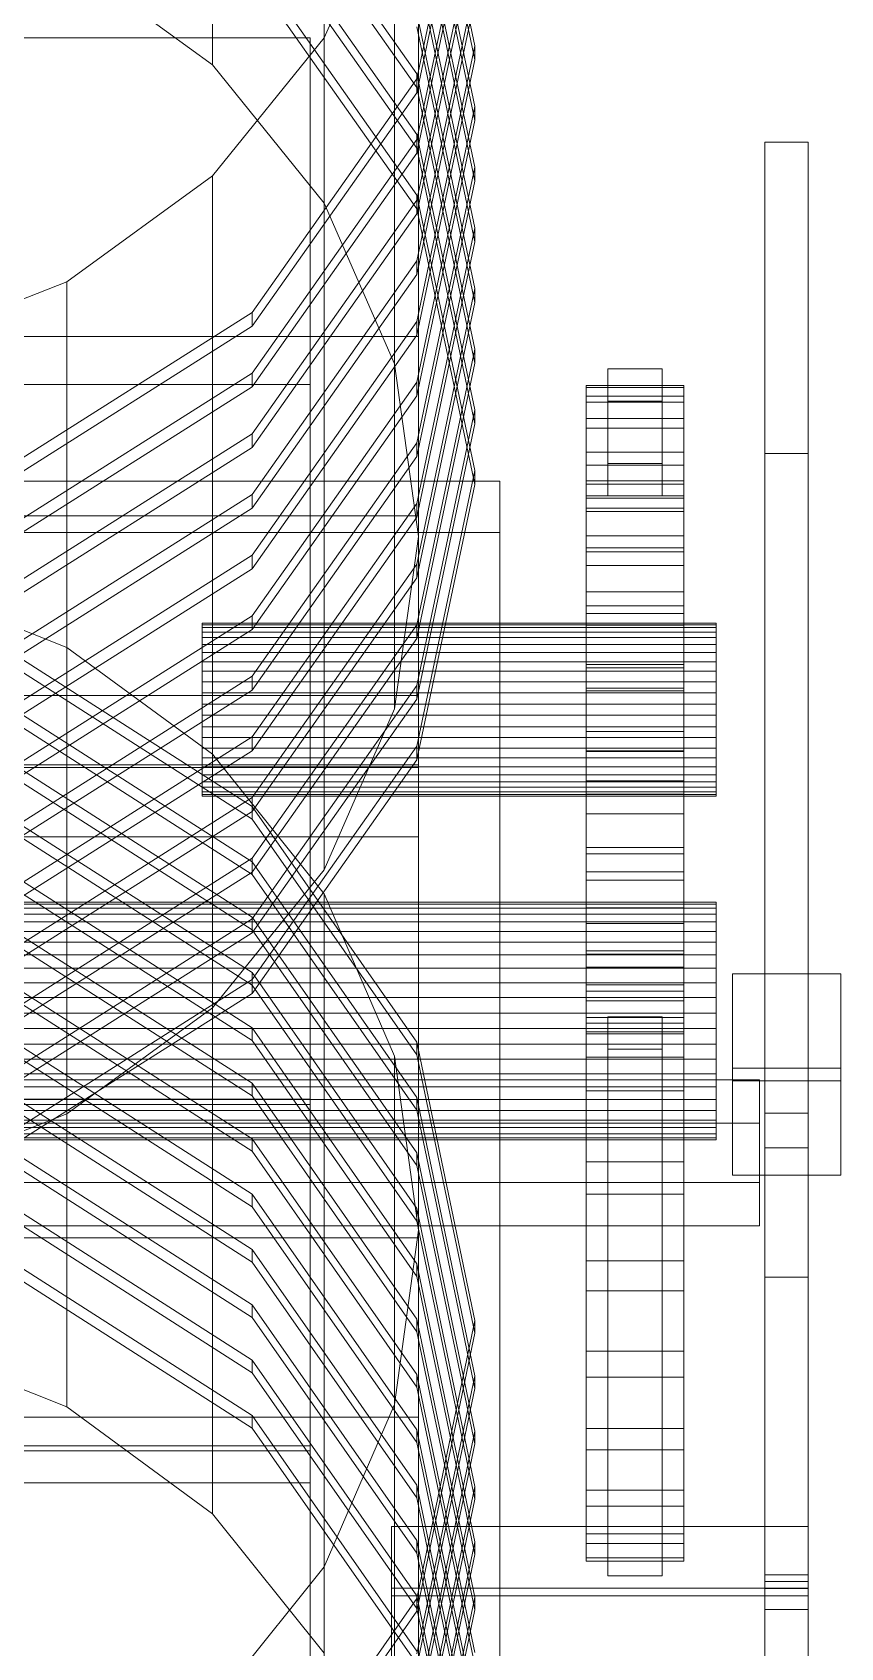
# Model space of a CAD drawing. Header units: millimetres. Extents: x -1970 to 34302, y -65268 to 6837.
# Drawn here: x 688.6 to 838, y -32625.7 to -32327.3 of the extents above; entities that cross this region are included whole.
import ezdxf

# ---------------------------------------------------------------- set-up
doc = ezdxf.new("R2010")
doc.units = ezdxf.units.MM
doc.layers.add('frontal_C01', color=7, linetype='Continuous', lineweight=0)
doc.layers.add('frontal_C02', color=7, linetype='Continuous', lineweight=0)

msp = doc.modelspace()

# ---------------------------------------------------------------- linework, layer by layer
at = {"layer": 'frontal_C01'}
for p, q in [((721.924, -32333.345), (721.924, -32179.661)), ((742.583, -32358.851), (742.583, -32205.168)), ((755.57, -32388.554), (755.57, -32234.871)), ((760, -32266.746), (760, -32420.43)), ((770.4, -32329.82), (759.713, -32278.92)), ((759.713, -32281.481), (770.4, -32332.382)), ((759.713, -32335.896), (770.4, -32284.996)), ((770.4, -32287.557), (759.713, -32338.458)), ((759.713, -32334.95), (729.278, -32291.799)), ((770.4, -32341.026), (759.713, -32290.126)), ((759.713, -32292.687), (770.4, -32343.588)), ((729.278, -32294.361), (759.713, -32337.512)), ((742.583, -32328.324), (755.57, -32298.621)), ((755.57, -32452.305), (755.57, -32298.621)), ((759.713, -32347.102), (770.4, -32296.202)), ((770.4, -32298.763), (759.713, -32349.664)), ((770.4, -32352.232), (759.713, -32301.332)), ((759.713, -32346.156), (729.278, -32303.005)), ((759.713, -32303.893), (770.4, -32354.794)), ((729.278, -32305.567), (759.713, -32348.718)), ((759.713, -32358.308), (770.4, -32307.408)), ((770.4, -32309.969), (759.713, -32360.87)), ((695, -32313.773), (721.924, -32333.345)), ((770.4, -32363.439), (759.713, -32312.538)), ((759.713, -32357.363), (729.278, -32314.211)), ((729.278, -32316.773), (759.713, -32359.924)), ((759.713, -32315.1), (770.4, -32366)), ((759.713, -32369.515), (770.4, -32318.614)), ((770.4, -32321.176), (759.713, -32372.076)), ((770.4, -32374.645), (759.713, -32323.744)), ((520, -32328.308), (740, -32328.308)), ((721.924, -32353.831), (742.583, -32328.324)), ((740, -32328.308), (740, -32392.343)), ((740, -32328.308), (740, -32525.358)), ((742.583, -32482.008), (742.583, -32328.324)), ((759.713, -32326.306), (770.4, -32377.206)), ((759.713, -32380.721), (770.4, -32329.82)), ((770.4, -32329.82), (770.4, -32332.382)), ((721.924, -32333.345), (742.583, -32358.851)), ((770.4, -32332.382), (759.713, -32383.282)), ((729.278, -32379.048), (759.713, -32335.896)), ((770.4, -32385.851), (759.713, -32334.95)), ((759.713, -32337.512), (759.713, -32334.95)), ((759.713, -32338.458), (759.713, -32335.896)), ((759.713, -32337.512), (770.4, -32388.412)), ((759.713, -32338.458), (729.278, -32381.609)), ((759.713, -32391.927), (770.4, -32341.026)), ((770.4, -32343.588), (759.713, -32394.488)), ((770.4, -32341.026), (770.4, -32343.588)), ((770.4, -32397.057), (759.713, -32346.156)), ((759.713, -32348.718), (759.713, -32346.156)), ((729.278, -32390.254), (759.713, -32347.102)), ((759.713, -32349.664), (729.278, -32392.815)), ((759.713, -32349.664), (759.713, -32347.102)), ((759.713, -32348.718), (770.4, -32399.618)), ((824, -32557.274), (824, -32347.62)), ((824, -32347.62), (832, -32347.62)), ((824, -32347.62), (824, -32405.117)), ((832, -32347.62), (832, -32557.274)), ((832, -32405.117), (832, -32347.62)), ((759.713, -32403.133), (770.4, -32352.232)), ((770.4, -32352.232), (770.4, -32354.794)), ((695, -32373.403), (721.924, -32353.831)), ((721.924, -32507.514), (721.924, -32353.831)), ((770.4, -32354.794), (759.713, -32405.694)), ((729.278, -32401.46), (759.713, -32358.308)), ((770.4, -32408.263), (759.713, -32357.363)), ((759.713, -32359.924), (759.713, -32357.363)), ((759.713, -32360.87), (759.713, -32358.308)), ((759.713, -32360.87), (729.278, -32404.021)), ((742.583, -32358.851), (755.57, -32388.554)), ((759.713, -32359.924), (770.4, -32410.824)), ((759.713, -32414.339), (770.4, -32363.439)), ((770.4, -32363.439), (770.4, -32366)), ((770.4, -32366), (759.713, -32416.9)), ((729.278, -32412.666), (759.713, -32369.515)), ((759.713, -32372.076), (759.713, -32369.515)), ((663.646, -32385.706), (695, -32373.403)), ((695, -32527.086), (695, -32373.403)), ((759.713, -32372.076), (729.278, -32415.227)), ((759.713, -32425.545), (770.4, -32374.645)), ((770.4, -32374.645), (770.4, -32377.206)), ((683.729, -32407.88), (729.278, -32379.048)), ((729.278, -32381.609), (729.278, -32379.048)), ((770.4, -32377.206), (759.713, -32428.106)), ((729.278, -32381.609), (683.729, -32410.442)), ((729.278, -32423.872), (759.713, -32380.721)), ((759.713, -32383.282), (759.713, -32380.721)), ((500, -32383.499), (760, -32383.499)), ((759.713, -32383.282), (729.278, -32426.433)), ((760, -32383.499), (760, -32549.99)), ((760, -32383.499), (760, -32416.657)), ((759.713, -32436.751), (770.4, -32385.851)), ((770.4, -32388.412), (759.713, -32439.313)), ((770.4, -32385.851), (770.4, -32388.412)), ((683.729, -32419.086), (729.278, -32390.254)), ((729.278, -32392.815), (729.278, -32390.254)), ((755.57, -32388.554), (760, -32420.43)), ((795, -32395.456), (795, -32389.457)), ((795, -32389.457), (805, -32389.457)), ((795, -32389.457), (795, -32406.96)), ((805, -32389.457), (805, -32395.456)), ((805, -32406.96), (805, -32389.457)), ((740, -32392.343), (520, -32392.343)), ((729.278, -32392.815), (683.729, -32421.648)), ((729.278, -32435.078), (759.713, -32391.927)), ((740, -32589.393), (740, -32392.343)), ((759.713, -32394.488), (759.713, -32391.927)), ((791, -32392.95), (791, -32392.581)), ((791, -32392.581), (791, -32394.512)), ((791, -32392.581), (809, -32392.581)), ((791, -32395.606), (791, -32392.95)), ((791, -32392.95), (809, -32392.95)), ((809, -32394.512), (809, -32392.581)), ((809, -32392.581), (809, -32392.95)), ((809, -32392.95), (809, -32395.606)), ((759.713, -32394.488), (729.278, -32437.639)), ((759.713, -32447.957), (770.4, -32397.057)), ((770.4, -32397.057), (770.4, -32399.618)), ((791, -32394.512), (791, -32398.67)), ((791, -32394.512), (809, -32394.512)), ((791, -32400.446), (791, -32395.606)), ((791, -32395.606), (809, -32395.606)), ((805, -32395.456), (795, -32395.456)), ((795, -32395.456), (795, -32412.959)), ((805, -32395.456), (805, -32412.959)), ((809, -32398.67), (809, -32394.512)), ((809, -32395.606), (809, -32400.446)), ((770.4, -32399.618), (759.713, -32450.519)), ((791, -32398.67), (791, -32404.895)), ((791, -32398.67), (809, -32398.67)), ((809, -32404.895), (809, -32398.67)), ((683.729, -32430.292), (729.278, -32401.46)), ((729.278, -32404.021), (729.278, -32401.46)), ((729.278, -32446.284), (759.713, -32403.133)), ((759.713, -32405.694), (759.713, -32403.133)), ((791, -32407.284), (791, -32400.446)), ((791, -32400.446), (809, -32400.446)), ((809, -32400.446), (809, -32407.284)), ((729.278, -32404.021), (683.729, -32432.854)), ((759.713, -32405.694), (729.278, -32448.846)), ((791, -32404.895), (791, -32412.947)), ((791, -32404.895), (809, -32404.895)), ((809, -32412.947), (809, -32404.895)), ((832, -32405.117), (824, -32405.117)), ((824, -32405.117), (824, -32614.772)), ((832, -32614.772), (832, -32405.117)), ((759.713, -32459.163), (770.4, -32408.263)), ((770.4, -32408.263), (770.4, -32410.824)), ((791, -32415.858), (791, -32407.284)), ((791, -32407.284), (809, -32407.284)), ((805, -32406.96), (795, -32406.96)), ((795, -32406.96), (795, -32412.959)), ((805, -32412.959), (805, -32406.96)), ((809, -32407.284), (809, -32415.858)), ((485, -32410.253), (775, -32410.253)), ((770.4, -32410.824), (759.713, -32461.725)), ((775, -32410.253), (775, -32653.586)), ((775, -32410.253), (775, -32419.727)), ((791, -32410.783), (791, -32410.167)), ((791, -32410.167), (791, -32413.386)), ((791, -32410.167), (809, -32410.167)), ((791, -32415.209), (791, -32410.783)), ((791, -32410.783), (809, -32410.783)), ((809, -32413.386), (809, -32410.167)), ((809, -32410.167), (809, -32410.783)), ((809, -32410.783), (809, -32415.209)), ((683.729, -32441.499), (729.278, -32412.666)), ((729.278, -32415.227), (683.729, -32444.06)), ((729.278, -32415.227), (729.278, -32412.666)), ((729.278, -32457.49), (759.713, -32414.339)), ((759.713, -32416.9), (759.713, -32414.339)), ((791, -32412.947), (791, -32422.516)), ((791, -32412.947), (809, -32412.947)), ((791, -32413.386), (791, -32420.316)), ((791, -32413.386), (809, -32413.386)), ((791, -32423.275), (791, -32415.209)), ((791, -32415.209), (809, -32415.209)), ((795, -32412.959), (805, -32412.959)), ((809, -32422.516), (809, -32412.947)), ((809, -32420.316), (809, -32413.386)), ((809, -32415.209), (809, -32423.275)), ((760, -32416.657), (500, -32416.657)), ((759.713, -32416.9), (729.278, -32460.052)), ((760, -32583.147), (760, -32416.657)), ((791, -32425.838), (791, -32415.858)), ((791, -32415.858), (809, -32415.858)), ((809, -32415.858), (809, -32425.838)), ((775, -32419.727), (485, -32419.727)), ((760, -32420.43), (755.57, -32452.305)), ((775, -32663.059), (775, -32419.727)), ((791, -32420.316), (791, -32430.69)), ((791, -32420.316), (809, -32420.316)), ((809, -32430.69), (809, -32420.316)), ((683.729, -32452.705), (729.278, -32423.872)), ((729.278, -32426.433), (729.278, -32423.872)), ((791, -32422.516), (791, -32433.237)), ((791, -32422.516), (809, -32422.516)), ((791, -32434.672), (791, -32423.275)), ((791, -32423.275), (809, -32423.275)), ((809, -32433.237), (809, -32422.516)), ((809, -32423.275), (809, -32434.672)), ((729.278, -32426.433), (683.729, -32455.266)), ((729.278, -32468.696), (759.713, -32425.545)), ((759.713, -32428.106), (759.713, -32425.545)), ((791, -32436.841), (791, -32425.838)), ((791, -32425.838), (809, -32425.838)), ((809, -32425.838), (809, -32436.841)), ((759.713, -32428.106), (729.278, -32471.258)), ((791, -32430.69), (791, -32444.11)), ((791, -32430.69), (809, -32430.69)), ((791, -32433.237), (791, -32444.695)), ((809, -32433.237), (791, -32433.237)), ((809, -32444.11), (809, -32430.69)), ((809, -32444.695), (809, -32433.237)), ((683.729, -32463.911), (729.278, -32435.078)), ((729.278, -32437.639), (729.278, -32435.078)), ((791, -32448.962), (791, -32434.672)), ((791, -32434.672), (809, -32434.672)), ((809, -32434.672), (809, -32448.962)), ((729.278, -32437.639), (683.729, -32466.472)), ((720, -32437.289), (720, -32436.48)), ((720, -32436.48), (720, -32436.759)), ((720, -32436.48), (815, -32436.48)), ((720, -32436.759), (720, -32438.107)), ((720, -32436.759), (815, -32436.759)), ((720, -32439.132), (720, -32437.289)), ((720, -32437.289), (815, -32437.289)), ((720, -32438.107), (720, -32440.432)), ((720, -32438.107), (815, -32438.107)), ((720, -32441.881), (720, -32439.132)), ((720, -32439.132), (815, -32439.132)), ((729.278, -32479.902), (759.713, -32436.751)), ((759.713, -32439.313), (759.713, -32436.751)), ((791, -32448.443), (791, -32436.841)), ((791, -32436.841), (809, -32436.841)), ((809, -32436.841), (809, -32448.443)), ((815, -32436.759), (815, -32436.48)), ((815, -32436.48), (815, -32437.289)), ((815, -32438.107), (815, -32436.759)), ((815, -32437.289), (815, -32439.132)), ((815, -32440.432), (815, -32438.107)), ((815, -32439.132), (815, -32441.881)), ((720, -32440.432), (720, -32443.576)), ((720, -32440.432), (815, -32440.432)), ((720, -32445.351), (720, -32441.881)), ((720, -32441.881), (815, -32441.881)), ((759.713, -32439.313), (729.278, -32482.464)), ((815, -32443.576), (815, -32440.432)), ((815, -32441.881), (815, -32445.351)), ((720, -32443.576), (720, -32447.324)), ((720, -32443.576), (815, -32443.576)), ((791, -32444.11), (791, -32460.06)), ((791, -32444.11), (809, -32444.11)), ((791, -32444.695), (791, -32456.451)), ((791, -32444.695), (809, -32444.695)), ((809, -32460.06), (809, -32444.11)), ((809, -32456.451), (809, -32444.695)), ((815, -32447.324), (815, -32443.576)), ((683.729, -32475.117), (729.278, -32446.284)), ((720, -32449.305), (720, -32445.351)), ((720, -32445.351), (815, -32445.351)), ((720, -32447.324), (720, -32451.422)), ((815, -32447.324), (720, -32447.324)), ((729.278, -32448.846), (729.278, -32446.284)), ((729.278, -32491.109), (759.713, -32447.957)), ((759.713, -32450.519), (759.713, -32447.957)), ((815, -32445.351), (815, -32449.305)), ((815, -32451.422), (815, -32447.324)), ((415, -32449.849), (760, -32449.849)), ((729.278, -32448.846), (683.729, -32477.678)), ((720, -32453.472), (720, -32449.305)), ((720, -32449.305), (815, -32449.305)), ((759.713, -32450.519), (729.278, -32493.67)), ((760, -32449.849), (760, -32462.656)), ((760, -32449.849), (760, -32463.112)), ((791, -32460.199), (791, -32448.443)), ((791, -32448.443), (809, -32448.443)), ((791, -32465.596), (791, -32448.962)), ((791, -32448.962), (809, -32448.962)), ((809, -32448.443), (809, -32460.199)), ((809, -32448.962), (809, -32465.596)), ((815, -32449.305), (815, -32453.472)), ((720, -32451.422), (720, -32455.589)), ((720, -32451.422), (815, -32451.422)), ((720, -32457.57), (720, -32453.472)), ((720, -32453.472), (815, -32453.472)), ((755.57, -32452.305), (742.583, -32482.008)), ((815, -32455.589), (815, -32451.422)), ((815, -32453.472), (815, -32457.57)), ((720, -32455.589), (720, -32459.543)), ((720, -32455.589), (815, -32455.589)), ((791, -32456.451), (791, -32468.054)), ((791, -32456.451), (809, -32456.451)), ((809, -32468.054), (809, -32456.451)), ((815, -32459.543), (815, -32455.589)), ((683.729, -32486.323), (729.278, -32457.49)), ((729.278, -32460.052), (683.729, -32488.884)), ((720, -32461.318), (720, -32457.57)), ((720, -32457.57), (815, -32457.57)), ((720, -32459.543), (720, -32463.013)), ((720, -32459.543), (815, -32459.543)), ((729.278, -32460.052), (729.278, -32457.49)), ((729.278, -32502.315), (759.713, -32459.163)), ((759.713, -32461.725), (759.713, -32459.163)), ((791, -32460.06), (791, -32477.927)), ((791, -32460.06), (809, -32460.06)), ((809, -32477.927), (809, -32460.06)), ((815, -32457.57), (815, -32461.318)), ((815, -32463.013), (815, -32459.543)), ((760, -32462.656), (415, -32462.656)), ((720, -32464.462), (720, -32461.318)), ((720, -32461.318), (815, -32461.318)), ((720, -32463.013), (720, -32465.762)), ((720, -32463.013), (815, -32463.013)), ((759.713, -32461.725), (729.278, -32504.876)), ((760, -32475.919), (760, -32462.656)), ((791, -32471.658), (791, -32460.199)), ((791, -32460.199), (809, -32460.199)), ((809, -32460.199), (809, -32471.658)), ((815, -32461.318), (815, -32464.462)), ((815, -32465.762), (815, -32463.013)), ((760, -32463.112), (415, -32463.112)), ((720, -32466.788), (720, -32464.462)), ((720, -32464.462), (815, -32464.462)), ((720, -32465.762), (720, -32467.605)), ((720, -32465.762), (815, -32465.762)), ((760, -32475.919), (760, -32463.112)), ((791, -32483.933), (791, -32465.596)), ((791, -32465.596), (809, -32465.596)), ((809, -32465.596), (809, -32483.933)), ((815, -32464.462), (815, -32466.788)), ((815, -32467.605), (815, -32465.762)), ((683.729, -32497.529), (729.278, -32468.696)), ((720, -32468.135), (720, -32466.788)), ((720, -32466.788), (815, -32466.788)), ((720, -32467.605), (720, -32468.414)), ((720, -32467.605), (815, -32467.605)), ((720, -32468.414), (720, -32468.135)), ((720, -32468.135), (815, -32468.135)), ((720, -32468.414), (815, -32468.414)), ((729.278, -32471.258), (729.278, -32468.696)), ((791, -32468.054), (791, -32479.056)), ((791, -32468.054), (809, -32468.054)), ((809, -32479.056), (809, -32468.054)), ((815, -32466.788), (815, -32468.135)), ((815, -32468.414), (815, -32467.605)), ((815, -32468.135), (815, -32468.414)), ((729.278, -32471.258), (683.729, -32500.091)), ((791, -32482.378), (791, -32471.658)), ((791, -32471.658), (809, -32471.658)), ((809, -32471.658), (809, -32482.378)), ((415, -32475.919), (760, -32475.919)), ((791, -32477.927), (791, -32497.024)), ((809, -32477.927), (791, -32477.927)), ((809, -32497.024), (809, -32477.927)), ((683.729, -32508.735), (729.278, -32479.902)), ((729.278, -32482.464), (729.278, -32479.902)), ((791, -32479.056), (791, -32489.036)), ((791, -32479.056), (809, -32479.056)), ((809, -32489.036), (809, -32479.056)), ((729.278, -32482.464), (683.729, -32511.297)), ((742.583, -32482.008), (721.924, -32507.514)), ((791, -32491.948), (791, -32482.378)), ((791, -32482.378), (809, -32482.378)), ((791, -32503.271), (791, -32483.933)), ((791, -32483.933), (809, -32483.933)), ((809, -32482.378), (809, -32491.948)), ((809, -32483.933), (809, -32503.271)), ((540.5, -32487.99), (815, -32487.99)), ((540.5, -32488.373), (815, -32488.373)), ((540.5, -32489.102), (815, -32489.102)), ((791, -32489.036), (791, -32497.61)), ((791, -32489.036), (809, -32489.036)), ((809, -32497.61), (809, -32489.036)), ((815, -32488.373), (815, -32487.99)), ((815, -32487.99), (815, -32489.102)), ((815, -32490.226), (815, -32488.373)), ((815, -32489.102), (815, -32491.636)), ((540.5, -32490.226), (815, -32490.226)), ((540.5, -32491.636), (815, -32491.636)), ((683.729, -32519.941), (729.278, -32491.109)), ((729.278, -32493.67), (729.278, -32491.109)), ((791, -32499.999), (791, -32491.948)), ((791, -32491.948), (809, -32491.948)), ((809, -32491.948), (809, -32499.999)), ((815, -32493.423), (815, -32490.226)), ((815, -32491.636), (815, -32495.417)), ((540.5, -32493.423), (815, -32493.423)), ((540.5, -32495.417), (815, -32495.417)), ((729.278, -32493.67), (683.729, -32522.503)), ((815, -32497.746), (815, -32493.423)), ((815, -32495.417), (815, -32500.188)), ((540.5, -32497.746), (815, -32497.746)), ((791, -32497.024), (791, -32516.618)), ((791, -32497.024), (809, -32497.024)), ((791, -32497.61), (791, -32504.449)), ((791, -32497.61), (809, -32497.61)), ((809, -32516.618), (809, -32497.024)), ((809, -32504.449), (809, -32497.61)), ((815, -32502.901), (815, -32497.746)), ((540.5, -32500.188), (815, -32500.188)), ((791, -32506.224), (791, -32499.999)), ((791, -32499.999), (809, -32499.999)), ((809, -32499.999), (809, -32506.224)), ((815, -32500.188), (815, -32505.624)), ((818, -32501.227), (838, -32501.227)), ((818, -32518.662), (818, -32501.227)), ((818, -32501.227), (818, -32521.003)), ((838, -32501.227), (838, -32518.662)), ((838, -32521.003), (838, -32501.227)), ((815, -32502.901), (540.5, -32502.901)), ((683.729, -32531.147), (729.278, -32502.315)), ((729.278, -32504.876), (683.729, -32533.709)), ((729.278, -32504.876), (729.278, -32502.315)), ((791, -32522.865), (791, -32503.271)), ((791, -32503.271), (809, -32503.271)), ((791, -32504.449), (791, -32509.289)), ((791, -32504.449), (809, -32504.449)), ((809, -32503.271), (809, -32522.865)), ((809, -32509.289), (809, -32504.449)), ((815, -32508.535), (815, -32502.901)), ((540.5, -32505.624), (815, -32505.624)), ((721.924, -32507.514), (695, -32527.086)), ((791, -32510.382), (791, -32506.224)), ((791, -32506.224), (809, -32506.224)), ((809, -32506.224), (809, -32510.382)), ((815, -32505.624), (815, -32511.354)), ((540.5, -32508.535), (815, -32508.535)), ((791, -32509.289), (791, -32511.944)), ((791, -32509.289), (809, -32509.289)), ((791, -32512.313), (791, -32510.382)), ((791, -32510.382), (809, -32510.382)), ((795, -32515.149), (795, -32509.178)), ((795, -32509.178), (805, -32509.178)), ((795, -32509.178), (795, -32606.486)), ((805, -32509.178), (805, -32515.149)), ((805, -32606.486), (805, -32509.178)), ((809, -32511.944), (809, -32509.289)), ((809, -32510.382), (809, -32512.313)), ((815, -32514.265), (815, -32508.535)), ((540.5, -32511.354), (815, -32511.354)), ((791, -32511.944), (791, -32512.313)), ((791, -32511.944), (809, -32511.944)), ((791, -32512.313), (809, -32512.313)), ((809, -32512.313), (809, -32511.944)), ((815, -32511.354), (815, -32516.988)), ((540.5, -32514.265), (815, -32514.265)), ((791, -32516.618), (791, -32535.955)), ((791, -32516.618), (809, -32516.618)), ((805, -32515.149), (795, -32515.149)), ((795, -32515.149), (795, -32612.457)), ((805, -32515.149), (805, -32612.457)), ((809, -32535.955), (809, -32516.618)), ((815, -32519.701), (815, -32514.265)), ((540.5, -32516.988), (815, -32516.988)), ((540.5, -32519.701), (815, -32519.701)), ((815, -32516.988), (815, -32522.142)), ((815, -32524.472), (815, -32519.701)), ((838, -32518.662), (818, -32518.662)), ((818, -32538.438), (818, -32518.662)), ((838, -32538.438), (838, -32518.662)), ((420, -32520.821), (823, -32520.821)), ((540.5, -32522.142), (815, -32522.142)), ((815, -32522.142), (815, -32526.465)), ((818, -32521.003), (818, -32538.438)), ((838, -32521.003), (818, -32521.003)), ((823, -32520.821), (823, -32528.826)), ((823, -32520.821), (823, -32539.769)), ((838, -32538.438), (838, -32521.003)), ((520, -32524.411), (740, -32524.411)), ((740, -32525.358), (520, -32525.358)), ((540.5, -32524.472), (815, -32524.472)), ((740, -32524.411), (740, -32588.446)), ((740, -32524.411), (740, -32583.147)), ((740, -32589.393), (740, -32525.358)), ((791, -32541.962), (791, -32522.865)), ((791, -32522.865), (809, -32522.865)), ((809, -32522.865), (809, -32541.962)), ((815, -32528.253), (815, -32524.472)), ((540.5, -32526.465), (815, -32526.465)), ((540.5, -32528.253), (815, -32528.253)), ((695, -32527.086), (663.646, -32539.39)), ((815, -32526.465), (815, -32529.663)), ((815, -32530.786), (815, -32528.253)), ((824, -32533.398), (824, -32526.995)), ((824, -32526.995), (832, -32526.995)), ((824, -32612.257), (824, -32526.995)), ((832, -32526.995), (832, -32533.398)), ((832, -32526.995), (832, -32612.257)), ((823, -32528.826), (420, -32528.826)), ((540.5, -32529.663), (815, -32529.663)), ((540.5, -32530.786), (815, -32530.786)), ((540.5, -32531.516), (815, -32531.516)), ((815, -32529.663), (815, -32531.516)), ((815, -32531.899), (815, -32530.786)), ((815, -32531.516), (815, -32531.899)), ((823, -32547.773), (823, -32528.826)), ((540.5, -32531.899), (815, -32531.899)), ((832, -32533.398), (824, -32533.398)), ((824, -32533.398), (824, -32618.66)), ((832, -32618.66), (832, -32533.398)), ((791, -32535.955), (791, -32554.293)), ((791, -32535.955), (809, -32535.955)), ((809, -32554.293), (809, -32535.955)), ((823, -32539.769), (420, -32539.769)), ((818, -32538.438), (838, -32538.438)), ((823, -32547.773), (823, -32539.769)), ((791, -32559.829), (791, -32541.962)), ((791, -32541.962), (809, -32541.962)), ((809, -32541.962), (809, -32559.829)), ((420, -32547.773), (823, -32547.773)), ((760, -32549.99), (500, -32549.99)), ((760, -32583.147), (760, -32549.99)), ((791, -32554.293), (791, -32570.926)), ((791, -32554.293), (809, -32554.293)), ((809, -32570.926), (809, -32554.293)), ((832, -32557.274), (824, -32557.274)), ((824, -32557.274), (824, -32614.772)), ((832, -32557.274), (832, -32614.772)), ((791, -32575.778), (791, -32559.829)), ((791, -32559.829), (809, -32559.829)), ((809, -32559.829), (809, -32575.778)), ((791, -32570.926), (791, -32585.216)), ((791, -32570.926), (809, -32570.926)), ((809, -32585.216), (809, -32570.926)), ((791, -32589.198), (791, -32575.778)), ((791, -32575.778), (809, -32575.778)), ((809, -32575.778), (809, -32589.198)), ((500, -32583.147), (760, -32583.147)), ((740, -32583.147), (520, -32583.147)), ((740, -32647.182), (740, -32583.147)), ((791, -32585.216), (791, -32596.614)), ((791, -32585.216), (809, -32585.216)), ((809, -32596.614), (809, -32585.216)), ((740, -32588.446), (520, -32588.446)), ((740, -32647.182), (740, -32588.446)), ((520, -32589.393), (740, -32589.393)), ((791, -32599.572), (791, -32589.198)), ((791, -32589.198), (809, -32589.198)), ((809, -32589.198), (809, -32599.572)), ((791, -32596.614), (791, -32604.68)), ((791, -32596.614), (809, -32596.614)), ((809, -32604.68), (809, -32596.614)), ((791, -32606.502), (791, -32599.572)), ((791, -32599.572), (809, -32599.572)), ((809, -32599.572), (809, -32606.502)), ((755, -32616.178), (755, -32603.371)), ((755, -32603.371), (832, -32603.371)), ((755, -32614.739), (755, -32603.371)), ((791, -32604.68), (791, -32609.106)), ((791, -32604.68), (809, -32604.68)), ((809, -32609.106), (809, -32604.68)), ((832, -32603.371), (832, -32616.178)), ((832, -32603.371), (832, -32614.739)), ((791, -32609.721), (791, -32606.502)), ((791, -32606.502), (809, -32606.502)), ((791, -32609.106), (791, -32609.721)), ((791, -32609.106), (809, -32609.106)), ((805, -32606.486), (795, -32606.486)), ((795, -32606.486), (795, -32612.457)), ((805, -32612.457), (805, -32606.486)), ((809, -32606.502), (809, -32609.721)), ((809, -32609.721), (809, -32609.106)), ((791, -32609.721), (809, -32609.721)), ((832, -32612.257), (824, -32612.257)), ((824, -32612.257), (824, -32618.66)), ((832, -32618.66), (832, -32612.257)), ((832, -32614.739), (755, -32614.739)), ((755, -32614.739), (755, -32627.546)), ((795, -32612.457), (805, -32612.457)), ((824, -32614.772), (832, -32614.772)), ((832, -32627.546), (832, -32614.739)), ((832, -32616.178), (755, -32616.178)), ((755, -32616.178), (755, -32627.546)), ((832, -32627.546), (832, -32616.178)), ((824, -32618.66), (832, -32618.66))]:
    msp.add_line(p, q, dxfattribs=at)
at = {"layer": 'frontal_C02'}
for p, q in [((695, -32440.938), (663.646, -32428.518)), ((729.278, -32470.322), (683.729, -32441.216)), ((721.924, -32460.695), (695, -32440.938)), ((695, -32581.226), (695, -32440.938)), ((683.729, -32443.554), (729.278, -32472.66)), ((729.278, -32480.551), (683.729, -32451.445)), ((683.729, -32453.783), (729.278, -32482.889)), ((729.278, -32490.78), (683.729, -32461.674)), ((742.583, -32486.444), (721.924, -32460.695)), ((721.924, -32600.983), (721.924, -32460.695)), ((683.729, -32464.012), (729.278, -32493.119)), ((729.278, -32501.01), (683.729, -32471.904)), ((759.713, -32513.882), (729.278, -32470.322)), ((729.278, -32472.66), (729.278, -32470.322)), ((683.729, -32474.242), (729.278, -32503.348)), ((729.278, -32472.66), (759.713, -32516.22)), ((759.713, -32524.111), (729.278, -32480.551)), ((729.278, -32482.889), (729.278, -32480.551)), ((729.278, -32511.239), (683.729, -32482.133)), ((729.278, -32482.889), (759.713, -32526.449)), ((683.729, -32484.471), (729.278, -32513.577)), ((755.57, -32516.428), (742.583, -32486.444)), ((742.583, -32626.731), (742.583, -32486.444)), ((729.278, -32521.468), (683.729, -32492.362)), ((759.713, -32534.341), (729.278, -32490.78)), ((729.278, -32493.119), (729.278, -32490.78)), ((683.729, -32494.7), (729.278, -32523.806)), ((729.278, -32493.119), (759.713, -32536.679)), ((759.713, -32544.57), (729.278, -32501.01)), ((729.278, -32503.348), (729.278, -32501.01)), ((729.278, -32531.698), (683.729, -32502.592)), ((729.278, -32503.348), (759.713, -32546.908)), ((683.729, -32504.93), (729.278, -32534.036)), ((729.278, -32541.927), (683.729, -32512.821)), ((759.713, -32554.799), (729.278, -32511.239)), ((729.278, -32513.577), (729.278, -32511.239)), ((729.278, -32513.577), (759.713, -32557.137)), ((683.729, -32515.159), (729.278, -32544.265)), ((760, -32548.606), (755.57, -32516.428)), ((755.57, -32656.716), (755.57, -32516.428)), ((770.4, -32565.265), (759.713, -32513.882)), ((759.713, -32516.22), (759.713, -32513.882)), ((759.713, -32516.22), (770.4, -32567.603)), ((759.713, -32565.029), (729.278, -32521.468)), ((729.278, -32523.806), (729.278, -32521.468)), ((729.278, -32552.156), (683.729, -32523.05)), ((683.729, -32525.388), (729.278, -32554.494)), ((729.278, -32523.806), (759.713, -32567.367)), ((770.4, -32575.494), (759.713, -32524.111)), ((759.713, -32526.449), (759.713, -32524.111)), ((759.713, -32526.449), (770.4, -32577.832)), ((759.713, -32575.258), (729.278, -32531.698)), ((729.278, -32534.036), (729.278, -32531.698)), ((729.278, -32562.385), (683.729, -32533.279)), ((729.278, -32534.036), (759.713, -32577.596)), ((770.4, -32585.723), (759.713, -32534.341)), ((759.713, -32536.679), (759.713, -32534.341)), ((683.729, -32535.618), (729.278, -32564.724)), ((759.713, -32536.679), (770.4, -32588.062)), ((729.278, -32572.615), (683.729, -32543.509)), ((759.713, -32585.487), (729.278, -32541.927)), ((729.278, -32544.265), (729.278, -32541.927)), ((683.729, -32545.847), (729.278, -32574.953)), ((729.278, -32544.265), (759.713, -32587.825)), ((770.4, -32595.953), (759.713, -32544.57)), ((759.713, -32546.908), (759.713, -32544.57)), ((755.57, -32580.783), (760, -32548.606)), ((759.713, -32546.908), (770.4, -32598.291)), ((760, -32548.606), (760, -32688.893)), ((759.713, -32595.716), (729.278, -32552.156)), ((729.278, -32554.494), (729.278, -32552.156)), ((729.278, -32582.844), (683.729, -32553.738)), ((729.278, -32554.494), (759.713, -32598.055)), ((770.4, -32606.182), (759.713, -32554.799)), ((759.713, -32557.137), (759.713, -32554.799)), ((683.729, -32556.076), (729.278, -32585.182)), ((759.713, -32557.137), (770.4, -32608.52)), ((759.713, -32605.946), (729.278, -32562.385)), ((729.278, -32564.724), (729.278, -32562.385)), ((729.278, -32564.724), (759.713, -32608.284)), ((770.4, -32616.411), (759.713, -32565.029)), ((759.713, -32567.367), (759.713, -32565.029)), ((759.713, -32616.648), (770.4, -32565.265)), ((759.713, -32567.367), (770.4, -32618.749)), ((770.4, -32565.265), (770.4, -32567.603)), ((663.646, -32568.806), (695, -32581.226)), ((770.4, -32567.603), (759.713, -32618.986)), ((759.713, -32616.175), (729.278, -32572.615)), ((729.278, -32574.953), (729.278, -32572.615)), ((729.278, -32574.953), (759.713, -32618.513)), ((770.4, -32626.641), (759.713, -32575.258)), ((759.713, -32577.596), (759.713, -32575.258)), ((759.713, -32626.877), (770.4, -32575.494)), ((770.4, -32575.494), (770.4, -32577.832)), ((759.713, -32577.596), (770.4, -32628.979)), ((770.4, -32577.832), (759.713, -32629.215)), ((695, -32581.226), (721.924, -32600.983)), ((742.583, -32610.768), (755.57, -32580.783)), ((755.57, -32721.071), (755.57, -32580.783)), ((759.713, -32626.404), (729.278, -32582.844)), ((729.278, -32585.182), (729.278, -32582.844)), ((729.278, -32585.182), (759.713, -32628.742)), ((770.4, -32636.87), (759.713, -32585.487)), ((759.713, -32587.825), (759.713, -32585.487)), ((759.713, -32637.106), (770.4, -32585.723)), ((759.713, -32587.825), (770.4, -32639.208)), ((770.4, -32588.062), (759.713, -32639.444)), ((770.4, -32585.723), (770.4, -32588.062)), ((520, -32595.279), (740, -32595.279)), ((740, -32595.279), (740, -32653.732)), ((740, -32595.279), (740, -32794.198)), ((770.4, -32647.099), (759.713, -32595.716)), ((759.713, -32598.055), (759.713, -32595.716)), ((759.713, -32647.336), (770.4, -32595.953)), ((770.4, -32595.953), (770.4, -32598.291)), ((759.713, -32598.055), (770.4, -32649.437)), ((770.4, -32598.291), (759.713, -32649.674)), ((721.924, -32600.983), (742.583, -32626.731)), ((770.4, -32657.328), (759.713, -32605.946)), ((759.713, -32608.284), (759.713, -32605.946)), ((759.713, -32657.565), (770.4, -32606.182)), ((770.4, -32606.182), (770.4, -32608.52)), ((759.713, -32608.284), (770.4, -32659.667)), ((770.4, -32608.52), (759.713, -32659.903)), ((721.924, -32636.516), (742.583, -32610.768)), ((742.583, -32751.055), (742.583, -32610.768)), ((824, -32822.725), (824, -32613.514)), ((824, -32613.514), (832, -32613.514)), ((824, -32613.514), (824, -32700.334)), ((832, -32613.514), (832, -32822.725)), ((832, -32700.334), (832, -32613.514)), ((729.278, -32660.208), (759.713, -32616.648)), ((770.4, -32667.558), (759.713, -32616.175)), ((759.713, -32618.513), (759.713, -32616.175)), ((759.713, -32667.794), (770.4, -32616.411)), ((759.713, -32618.986), (759.713, -32616.648)), ((770.4, -32616.411), (770.4, -32618.749)), ((759.713, -32618.986), (729.278, -32662.546)), ((759.713, -32618.513), (770.4, -32669.896)), ((770.4, -32618.749), (759.713, -32670.132))]:
    msp.add_line(p, q, dxfattribs=at)

doc.saveas('drawing.dxf')
